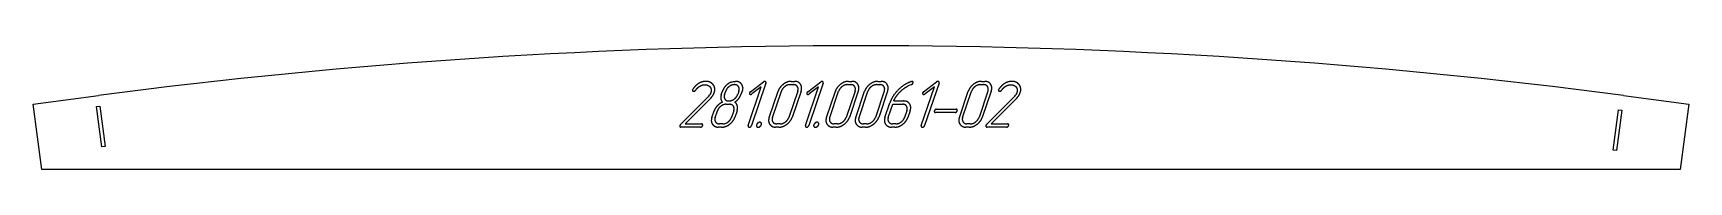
# Model space of a CAD drawing. Header units: millimetres. Extents: x 22 to 525, y 40 to 78.
import ezdxf

# ---------------------------------------------------------------- set-up
doc = ezdxf.new("R2010")
doc.units = ezdxf.units.MM
doc.linetypes.add('K5LT_BASIC', pattern=[0])
doc.layers.add('Engraving', color=7, linetype='Continuous')

msp = doc.modelspace()

# ---------------------------------------------------------------- linework, layer by layer
at = {"color": 143, "linetype": 'K5LT_BASIC', "lineweight": 25, "true_color": 0x33acca}
for p, q in [((21.6, 60.09), (41.43, 62.7)), ((504.85, 62.7), (524.68, 60.09)), ((24.21, 40.26), (21.6, 60.09)), ((524.68, 60.09), (522.07, 40.26)), ((522.07, 40.26), (24.21, 40.26))]:
    msp.add_line(p, q, dxfattribs=at)
msp.add_arc((273.14, -1699.13), 1777, 82.50767, 97.49233, dxfattribs=at)
at = {"layer": 'Engraving', "color": 143, "linetype": 'K5LT_BASIC', "lineweight": 25, "true_color": 0x33acca}
for p, q in [((233.8, 66.82), (234.38, 66.97)), ((234.38, 66.97), (234.72, 67.02)), ((234.72, 67.02), (235.02, 67.02)), ((239.54, 63.88), (243.53, 66.87)), ((244.25, 66.52), (239.86, 53.59)), ((251.61, 66.02), (252.6, 66.02)), ((251.94, 67.02), (252.94, 67.02)), ((256.95, 63.88), (260.94, 66.87)), ((261.66, 66.52), (257.27, 53.59)), ((269.02, 66.02), (270.01, 66.02)), ((269.35, 67.02), (270.35, 67.02)), ((277.91, 66.02), (278.9, 66.02)), ((278.24, 67.02), (279.24, 67.02)), ((288.01, 65.88), (287.51, 65.66)), ((288.26, 65.98), (288.01, 65.88)), ((288.47, 66.05), (288.26, 65.98)), ((288.44, 66.98), (288.66, 67.02)), ((292.13, 63.88), (296.12, 66.87)), ((296.85, 66.52), (292.46, 53.59)), ((309.39, 66.02), (310.39, 66.02)), ((309.73, 67.02), (310.72, 67.02)), ((218.27, 53.87), (226.54, 62.13)), ((227.19, 61.57), (219.7, 54.09)), ((221.97, 64.48), (222.06, 64.66)), ((226.54, 62.13), (226.88, 62.52)), ((226.88, 62.52), (227.15, 62.87)), ((230.69, 63.03), (231.04, 64.05)), ((231.69, 63.03), (232.03, 64.04)), ((236.01, 64.04), (235.67, 63.03)), ((237.01, 64.04), (236.66, 63.03)), ((237.11, 64.35), (237.01, 64.04)), ((237.17, 64.67), (237.11, 64.35)), ((237.2, 65.2), (237.17, 64.67)), ((238.86, 53.59), (242.85, 65.32)), ((242.85, 65.32), (240, 63.19)), ((245.24, 56.07), (247.95, 64.03)), ((246.24, 56.07), (248.94, 64.03)), ((253.92, 64.03), (251.22, 56.07)), ((254.92, 64.03), (252.22, 56.07)), ((256.27, 53.59), (260.26, 65.32)), ((260.26, 65.32), (257.4, 63.19)), ((262.65, 56.07), (265.36, 64.03)), ((263.65, 56.07), (266.35, 64.03)), ((271.33, 64.03), (268.63, 56.07)), ((272.33, 64.03), (269.63, 56.07)), ((271.54, 56.07), (274.25, 64.03)), ((272.54, 56.07), (275.24, 64.03)), ((280.22, 64.03), (277.52, 56.07)), ((281.22, 64.03), (278.52, 56.07)), ((280.43, 56.07), (281.93, 60.5)), ((283.12, 61.05), (286.09, 61.05)), ((291.46, 53.59), (295.45, 65.32)), ((295.45, 65.32), (292.59, 63.19)), ((303.03, 56.07), (305.73, 64.03)), ((304.02, 56.07), (306.73, 64.03)), ((311.71, 64.03), (309, 56.07)), ((312.71, 64.03), (310, 56.07)), ((311.25, 53.87), (319.52, 62.13)), ((320.16, 61.57), (312.67, 54.09)), ((314.94, 64.48), (315.03, 64.66)), ((319.52, 62.13), (319.86, 62.52)), ((319.86, 62.52), (320.12, 62.87)), ((40.86, 59.37), (41.85, 59.5)), ((42.48, 47.06), (40.86, 59.37)), ((41.85, 59.5), (43.47, 47.19)), ((227.83, 56.07), (228.51, 58.06)), ((228.83, 56.07), (229.5, 58.06)), ((232.17, 60.05), (233.16, 60.05)), ((234.47, 58.06), (233.8, 56.07)), ((235.47, 58.06), (234.8, 56.07)), ((281.43, 56.07), (282.78, 60.05)), ((282.78, 60.05), (285.76, 60.05)), ((287.07, 58.06), (286.4, 56.07)), ((288.07, 58.06), (287.39, 56.07)), ((301.73, 57.57), (295.76, 57.57)), ((296.1, 58.56), (302.06, 58.56)), ((501.66, 46.12), (503.28, 58.41)), ((504.27, 58.28), (502.65, 45.99)), ((503.28, 58.41), (504.27, 58.28)), ((224.38, 53.09), (218.43, 53.09)), ((219.7, 54.09), (224.71, 54.09)), ((230.8, 53.09), (229.8, 53.09)), ((231.13, 54.09), (230.14, 54.09)), ((248.21, 53.09), (247.21, 53.09)), ((248.55, 54.09), (247.55, 54.09)), ((265.62, 53.09), (264.62, 53.09)), ((265.95, 54.09), (264.96, 54.09)), ((274.51, 53.09), (273.51, 53.09)), ((274.84, 54.09), (273.85, 54.09)), ((283.4, 53.09), (282.4, 53.09)), ((283.73, 54.09), (282.74, 54.09)), ((305.99, 53.09), (305, 53.09)), ((306.33, 54.09), (305.34, 54.09)), ((317.35, 53.09), (311.4, 53.09)), ((312.67, 54.09), (317.69, 54.09)), ((43.47, 47.19), (42.48, 47.06)), ((502.65, 45.99), (501.66, 46.12))]:
    msp.add_line(p, q, dxfattribs=at)
for points in [[(223.98, 66.48), (222.89, 65.87), (222.06, 64.66)], [(222.88, 64.32), (223.56, 65.24), (224.28, 65.63)], [(225.99, 67.02), (224.95, 67.02), (223.98, 66.48)], [(224.28, 65.63), (225.01, 66.01), (225.69, 66.01)], [(225.69, 66.01), (226.19, 66.01), (226.61, 65.82)], [(228.2, 66.05), (227.41, 67.02), (225.99, 67.02)], [(226.61, 65.82), (227.03, 65.62), (227.28, 65.3)], [(228.55, 63.6), (229.03, 65.03), (228.2, 66.05)], [(232.62, 66.16), (231.43, 65.2), (231.04, 64.05)], [(233.1, 65.45), (232.32, 64.88), (232.03, 64.04)], [(233.8, 66.82), (233.21, 66.6), (232.62, 66.16)], [(234.7, 66.02), (233.88, 66.02), (233.1, 65.45)], [(235.91, 65.44), (235.53, 66.02), (234.7, 66.02)], [(236.86, 66.15), (236.26, 67.02), (235.02, 67.02)], [(236.01, 64.04), (236.29, 64.87), (235.91, 65.44)], [(237.2, 65.2), (237.16, 65.73), (236.86, 66.15)], [(243.91, 67.01), (243.71, 67.01), (243.53, 66.87)], [(244.22, 66.87), (244.11, 67.01), (243.91, 67.01)], [(244.25, 66.52), (244.33, 66.74), (244.22, 66.87)], [(249.52, 66.12), (248.35, 65.23), (247.95, 64.03)], [(250, 65.44), (249.22, 64.86), (248.94, 64.03)], [(251.94, 67.02), (250.69, 67.02), (249.52, 66.12)], [(251.61, 66.02), (250.78, 66.02), (250, 65.44)], [(253.81, 65.43), (253.43, 66.02), (252.6, 66.02)], [(254.75, 66.15), (254.16, 67.02), (252.94, 67.02)], [(253.92, 64.03), (254.2, 64.85), (253.81, 65.43)], [(254.92, 64.03), (255.34, 65.28), (254.75, 66.15)], [(261.32, 67.01), (261.12, 67.01), (260.94, 66.87)], [(261.63, 66.87), (261.52, 67.01), (261.32, 67.01)], [(261.66, 66.52), (261.74, 66.74), (261.63, 66.87)], [(266.93, 66.12), (265.76, 65.23), (265.36, 64.03)], [(267.41, 65.44), (266.63, 64.86), (266.35, 64.03)], [(269.35, 67.02), (268.1, 67.02), (266.93, 66.12)], [(269.02, 66.02), (268.19, 66.02), (267.41, 65.44)], [(271.22, 65.43), (270.84, 66.02), (270.01, 66.02)], [(272.16, 66.15), (271.57, 67.02), (270.35, 67.02)], [(271.33, 64.03), (271.61, 64.85), (271.22, 65.43)], [(272.33, 64.03), (272.75, 65.28), (272.16, 66.15)], [(275.82, 66.12), (274.65, 65.23), (274.25, 64.03)], [(276.3, 65.44), (275.52, 64.86), (275.24, 64.03)], [(278.24, 67.02), (276.99, 67.02), (275.82, 66.12)], [(277.91, 66.02), (277.08, 66.02), (276.3, 65.44)], [(280.11, 65.43), (279.73, 66.02), (278.9, 66.02)], [(281.05, 66.15), (280.46, 67.02), (279.24, 67.02)], [(280.22, 64.03), (280.5, 64.85), (280.11, 65.43)], [(281.22, 64.03), (281.64, 65.28), (281.05, 66.15)], [(288.44, 66.98), (286.09, 66.17), (284.29, 64.3)], [(286.59, 65.13), (287.05, 65.43), (287.51, 65.66)], [(288.47, 66.05), (288.7, 66.16), (288.8, 66.26)], [(288.94, 66.87), (288.86, 67.02), (288.66, 67.02)], [(288.8, 66.26), (288.9, 66.37), (288.95, 66.51)], [(288.95, 66.51), (289.02, 66.71), (288.94, 66.87)], [(296.51, 67.01), (296.31, 67.01), (296.12, 66.87)], [(296.82, 66.87), (296.71, 67.01), (296.51, 67.01)], [(296.85, 66.52), (296.93, 66.74), (296.82, 66.87)], [(307.31, 66.12), (306.14, 65.23), (305.73, 64.03)], [(307.79, 65.44), (307.01, 64.86), (306.73, 64.03)], [(309.73, 67.02), (308.48, 67.02), (307.31, 66.12)], [(309.39, 66.02), (308.57, 66.02), (307.79, 65.44)], [(311.6, 65.43), (311.21, 66.02), (310.39, 66.02)], [(312.54, 66.15), (311.95, 67.02), (310.72, 67.02)], [(311.71, 64.03), (311.99, 64.85), (311.6, 65.43)], [(312.71, 64.03), (313.13, 65.28), (312.54, 66.15)], [(316.96, 66.48), (315.86, 65.87), (315.03, 64.66)], [(315.85, 64.32), (316.54, 65.24), (317.26, 65.63)], [(318.96, 67.02), (317.93, 67.02), (316.96, 66.48)], [(317.26, 65.63), (317.98, 66.01), (318.67, 66.01)], [(318.67, 66.01), (319.16, 66.01), (319.58, 65.82)], [(321.18, 66.05), (320.38, 67.02), (318.96, 67.02)], [(319.58, 65.82), (320.01, 65.62), (320.26, 65.3)], [(321.52, 63.6), (322, 65.03), (321.18, 66.05)], [(221.97, 64.48), (221.89, 64.26), (222, 64.13)], [(222, 64.13), (222.11, 63.99), (222.32, 63.99)], [(222.32, 63.99), (222.5, 64.02), (222.63, 64.08)], [(222.63, 64.08), (222.77, 64.16), (222.88, 64.32)], [(227.52, 63.6), (227.39, 63.22), (227.15, 62.87)], [(227.19, 61.57), (227.76, 62.18), (228.07, 62.65)], [(227.28, 65.3), (227.86, 64.61), (227.52, 63.6)], [(228.07, 62.65), (228.38, 63.12), (228.55, 63.6)], [(231.01, 60.71), (230.08, 60.22), (229.42, 59.52)], [(230.69, 63.03), (230.45, 62.32), (230.55, 61.73)], [(230.55, 61.73), (230.64, 61.13), (231.01, 60.71)], [(231.69, 63.03), (231.41, 62.2), (231.79, 61.62)], [(231.79, 61.62), (232.17, 61.05), (232.99, 61.05)], [(232.99, 61.05), (233.8, 61.05), (234.59, 61.61)], [(234.59, 61.61), (235.38, 62.18), (235.67, 63.03)], [(234.77, 60.71), (235.49, 61.18), (235.95, 61.74)], [(235.55, 59.64), (235.33, 60.38), (234.77, 60.71)], [(235.95, 61.74), (236.42, 62.3), (236.66, 63.03)], [(239.27, 63.54), (239.2, 63.34), (239.3, 63.19)], [(239.54, 63.88), (239.3, 63.62), (239.27, 63.54)], [(239.3, 63.19), (239.4, 63.04), (239.61, 63.04)], [(239.61, 63.04), (239.8, 63.04), (240, 63.19)], [(256.68, 63.54), (256.61, 63.34), (256.71, 63.19)], [(256.95, 63.88), (256.71, 63.62), (256.68, 63.54)], [(256.71, 63.19), (256.81, 63.04), (257.02, 63.04)], [(257.02, 63.04), (257.2, 63.04), (257.4, 63.19)], [(284.29, 64.3), (282.64, 62.57), (281.93, 60.5)], [(283.12, 61.05), (283.34, 61.69), (283.86, 62.43)], [(283.86, 62.43), (284.38, 63.17), (284.94, 63.77)], [(284.94, 63.77), (285.82, 64.65), (286.59, 65.13)], [(287.92, 60.18), (287.35, 61.05), (286.09, 61.05)], [(291.87, 63.54), (291.8, 63.34), (291.9, 63.19)], [(292.13, 63.88), (291.9, 63.62), (291.87, 63.54)], [(291.9, 63.19), (292, 63.04), (292.21, 63.04)], [(292.21, 63.04), (292.39, 63.04), (292.59, 63.19)], [(314.94, 64.48), (314.87, 64.26), (314.98, 64.13)], [(314.98, 64.13), (315.09, 63.99), (315.3, 63.99)], [(315.3, 63.99), (315.47, 64.02), (315.6, 64.08)], [(315.6, 64.08), (315.74, 64.16), (315.85, 64.32)], [(320.49, 63.6), (320.37, 63.22), (320.12, 62.87)], [(320.16, 61.57), (320.74, 62.18), (321.05, 62.65)], [(320.26, 65.3), (320.84, 64.61), (320.49, 63.6)], [(321.05, 62.65), (321.35, 63.12), (321.52, 63.6)], [(227.83, 56.07), (227.41, 54.82), (228.03, 53.95)], [(229.42, 59.52), (228.77, 58.83), (228.51, 58.06)], [(228.83, 56.07), (228.55, 55.27), (228.95, 54.68)], [(230.56, 59.47), (229.78, 58.89), (229.5, 58.06)], [(232.17, 60.05), (231.34, 60.05), (230.56, 59.47)], [(232.74, 54.66), (233.52, 55.24), (233.8, 56.07)], [(234.38, 59.47), (234.01, 60.05), (233.16, 60.05)], [(233.21, 53.96), (234.37, 54.83), (234.8, 56.07)], [(234.47, 58.06), (234.75, 58.89), (234.38, 59.47)], [(235.47, 58.06), (235.76, 58.9), (235.55, 59.64)], [(245.24, 56.07), (244.82, 54.82), (245.44, 53.95)], [(246.24, 56.07), (245.96, 55.27), (246.36, 54.68)], [(250.14, 54.65), (250.93, 55.22), (251.22, 56.07)], [(250.63, 53.97), (251.8, 54.85), (252.22, 56.07)], [(262.65, 56.07), (262.22, 54.82), (262.85, 53.95)], [(263.65, 56.07), (263.37, 55.27), (263.77, 54.68)], [(267.55, 54.65), (268.34, 55.22), (268.63, 56.07)], [(268.03, 53.97), (269.21, 54.85), (269.63, 56.07)], [(271.54, 56.07), (271.11, 54.82), (271.74, 53.95)], [(272.54, 56.07), (272.26, 55.27), (272.66, 54.68)], [(276.44, 54.65), (277.23, 55.22), (277.52, 56.07)], [(276.92, 53.97), (278.1, 54.85), (278.52, 56.07)], [(280.43, 56.07), (280, 54.82), (280.63, 53.95)], [(281.43, 56.07), (281.15, 55.27), (281.55, 54.68)], [(285.34, 54.66), (286.11, 55.24), (286.4, 56.07)], [(286.98, 59.47), (286.61, 60.05), (285.76, 60.05)], [(285.81, 53.96), (286.97, 54.83), (287.39, 56.07)], [(287.07, 58.06), (287.35, 58.89), (286.98, 59.47)], [(288.07, 58.06), (288.5, 59.32), (287.92, 60.18)], [(295.43, 58.07), (295.36, 57.87), (295.44, 57.71)], [(295.66, 58.37), (295.47, 58.18), (295.43, 58.07)], [(295.44, 57.71), (295.53, 57.57), (295.76, 57.57)], [(296.1, 58.56), (295.85, 58.56), (295.66, 58.37)], [(301.73, 57.57), (301.96, 57.57), (302.15, 57.73)], [(302.35, 58.4), (302.24, 58.56), (302.06, 58.56)], [(302.15, 57.73), (302.33, 57.89), (302.39, 58.07)], [(302.39, 58.07), (302.45, 58.25), (302.35, 58.4)], [(303.03, 56.07), (302.6, 54.82), (303.23, 53.95)], [(304.02, 56.07), (303.75, 55.27), (304.15, 54.68)], [(307.92, 54.65), (308.71, 55.22), (309, 56.07)], [(308.41, 53.97), (309.59, 54.85), (310, 56.07)], [(218.12, 53.63), (218.05, 53.42), (218.13, 53.25)], [(218.27, 53.87), (218.17, 53.77), (218.12, 53.63)], [(218.13, 53.25), (218.25, 53.09), (218.43, 53.09)], [(224.38, 53.09), (224.61, 53.09), (224.8, 53.25)], [(225, 53.93), (224.89, 54.09), (224.71, 54.09)], [(224.8, 53.25), (224.98, 53.41), (225.04, 53.59)], [(225.04, 53.59), (225.1, 53.77), (225, 53.93)], [(228.03, 53.95), (228.66, 53.09), (229.8, 53.09)], [(228.95, 54.68), (229.36, 54.09), (230.14, 54.09)], [(230.8, 53.09), (232.04, 53.09), (233.21, 53.96)], [(231.13, 54.09), (231.97, 54.09), (232.74, 54.66)], [(238.86, 53.59), (238.77, 53.33), (238.88, 53.21)], [(238.88, 53.21), (239.1, 53.09), (239.19, 53.09)], [(239.19, 53.09), (239.41, 53.09), (239.59, 53.21)], [(239.59, 53.21), (239.78, 53.35), (239.86, 53.59)], [(241.39, 53.84), (241.29, 53.54), (241.41, 53.3)], [(241.74, 54.29), (241.45, 54), (241.39, 53.84)], [(241.41, 53.3), (241.54, 53.09), (241.88, 53.09)], [(242.39, 54.58), (242.02, 54.58), (241.74, 54.29)], [(241.88, 53.09), (242.24, 53.09), (242.52, 53.33)], [(242.82, 54.34), (242.66, 54.58), (242.39, 54.58)], [(242.52, 53.33), (242.79, 53.57), (242.88, 53.84)], [(242.88, 53.84), (242.98, 54.1), (242.82, 54.34)], [(245.44, 53.95), (246.07, 53.09), (247.21, 53.09)], [(246.36, 54.68), (246.77, 54.09), (247.55, 54.09)], [(248.21, 53.09), (249.45, 53.09), (250.63, 53.97)], [(248.55, 54.09), (249.35, 54.09), (250.14, 54.65)], [(256.27, 53.59), (256.18, 53.33), (256.29, 53.21)], [(256.29, 53.21), (256.51, 53.09), (256.6, 53.09)], [(256.6, 53.09), (256.82, 53.09), (257, 53.21)], [(257, 53.21), (257.19, 53.35), (257.27, 53.59)], [(258.8, 53.84), (258.7, 53.54), (258.82, 53.3)], [(259.15, 54.29), (258.86, 54), (258.8, 53.84)], [(258.82, 53.3), (258.95, 53.09), (259.29, 53.09)], [(259.8, 54.58), (259.43, 54.58), (259.15, 54.29)], [(259.29, 53.09), (259.65, 53.09), (259.93, 53.33)], [(260.23, 54.34), (260.07, 54.58), (259.8, 54.58)], [(259.93, 53.33), (260.2, 53.57), (260.29, 53.84)], [(260.29, 53.84), (260.39, 54.1), (260.23, 54.34)], [(262.85, 53.95), (263.48, 53.09), (264.62, 53.09)], [(263.77, 54.68), (264.17, 54.09), (264.96, 54.09)], [(265.62, 53.09), (266.86, 53.09), (268.03, 53.97)], [(265.95, 54.09), (266.76, 54.09), (267.55, 54.65)], [(271.74, 53.95), (272.37, 53.09), (273.51, 53.09)], [(272.66, 54.68), (273.06, 54.09), (273.85, 54.09)], [(274.51, 53.09), (275.75, 53.09), (276.92, 53.97)], [(274.84, 54.09), (275.65, 54.09), (276.44, 54.65)], [(280.63, 53.95), (281.26, 53.09), (282.4, 53.09)], [(281.55, 54.68), (281.95, 54.09), (282.74, 54.09)], [(283.4, 53.09), (284.64, 53.09), (285.81, 53.96)], [(283.73, 54.09), (284.57, 54.09), (285.34, 54.66)], [(291.46, 53.59), (291.37, 53.33), (291.48, 53.21)], [(291.48, 53.21), (291.7, 53.09), (291.79, 53.09)], [(291.79, 53.09), (292.01, 53.09), (292.19, 53.21)], [(292.19, 53.21), (292.38, 53.35), (292.46, 53.59)], [(303.23, 53.95), (303.85, 53.09), (305, 53.09)], [(304.15, 54.68), (304.55, 54.09), (305.34, 54.09)], [(305.99, 53.09), (307.24, 53.09), (308.41, 53.97)], [(306.33, 54.09), (307.14, 54.09), (307.92, 54.65)], [(311.1, 53.63), (311.03, 53.42), (311.11, 53.25)], [(311.25, 53.87), (311.14, 53.77), (311.1, 53.63)], [(311.11, 53.25), (311.22, 53.09), (311.4, 53.09)], [(317.35, 53.09), (317.59, 53.09), (317.77, 53.25)], [(317.97, 53.93), (317.87, 54.09), (317.69, 54.09)], [(317.77, 53.25), (317.96, 53.41), (318.02, 53.59)], [(318.02, 53.59), (318.08, 53.77), (317.97, 53.93)]]:
    msp.add_open_spline(points, degree=2, dxfattribs=at)

doc.saveas('drawing.dxf')
